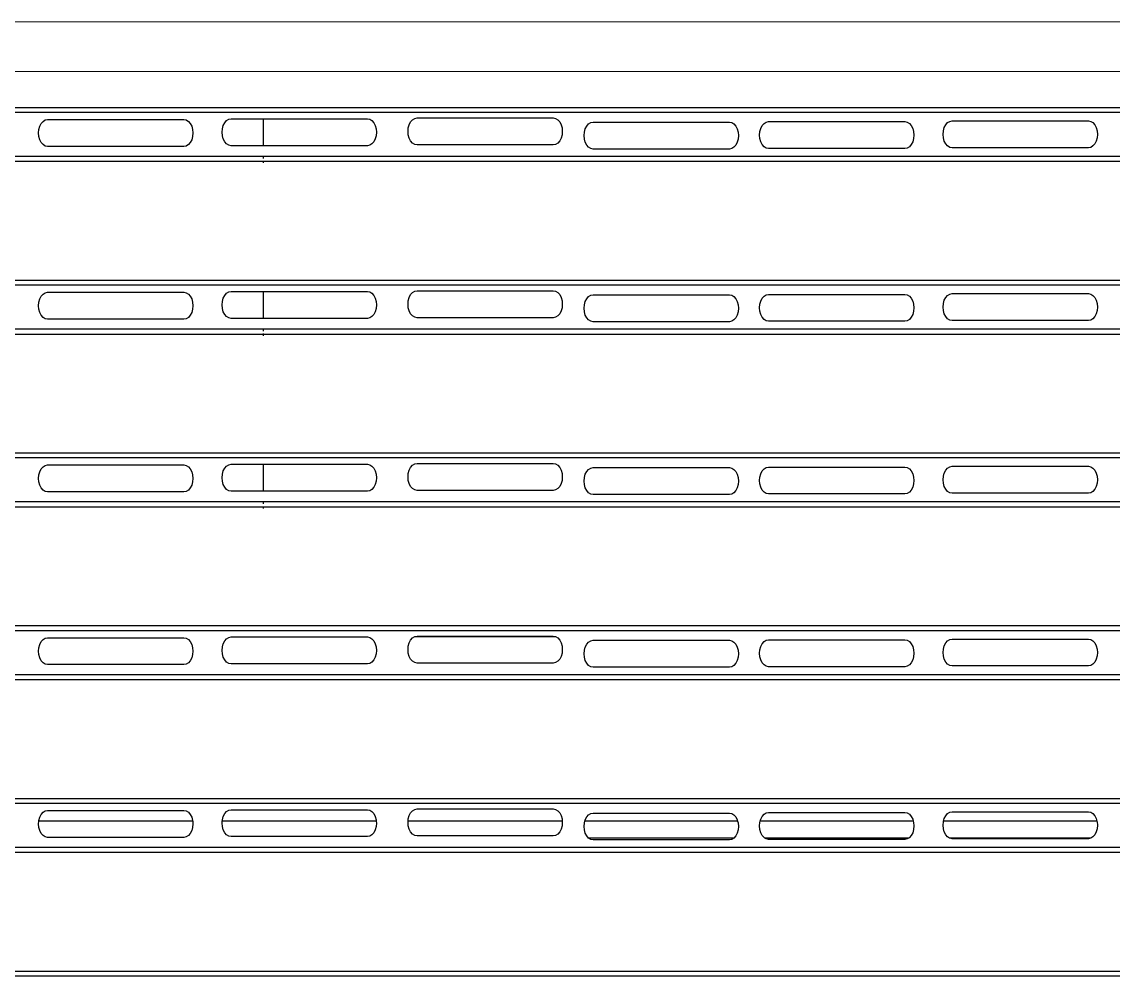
# Model space of a CAD drawing. Header units: inches. Extents: x 236662 to 497023, y -248575 to 81795.
# Drawn here: x 285223.6 to 285578.6, y -238133.4 to -237822.9 of the extents above; entities that cross this region are included whole.
import ezdxf

# ---------------------------------------------------------------- set-up
doc = ezdxf.new("R2010")
doc.units = ezdxf.units.IN
doc.header["$LTSCALE"] = 10
doc.header["$MEASUREMENT"] = 0
doc.layers.add('04. HP_CUA', color=153, linetype='Continuous')
doc.layers.add('06. HP_THAY 1', color=134, linetype='Continuous', lineweight=15)

msp = doc.modelspace()

# ---------------------------------------------------------------- linework, layer by layer
at = {"layer": '04. HP_CUA'}
for p, q in [((285302.06, -237850.88), (284702.06, -237850.88)), ((285302.06, -237850.79), (285302.06, -237850.88)), ((286014.56, -237850.88), (285302.06, -237850.88)), ((286861.67, -237852.43), (284637, -237852.43)), ((285290.93, -237854.61), (285291.69, -237854.46)), ((285291.69, -237854.46), (285302.06, -237854.46)), ((285302.06, -237854.46), (285302.06, -237863.22)), ((285302.06, -237854.46), (285336.03, -237854.46)), ((285336.03, -237854.46), (285336.78, -237854.61)), ((285350.7, -237854.79), (285351.4, -237854.35)), ((285351.4, -237854.35), (285352.16, -237854.2)), ((285352.16, -237854.2), (285396.5, -237854.2)), ((285396.5, -237854.2), (285397.26, -237854.35)), ((285397.26, -237854.35), (285397.97, -237854.79)), ((285229.06, -237859.08), (285229.16, -237857.95)), ((285229.16, -237857.95), (285229.46, -237856.89)), ((285229.46, -237856.89), (285229.92, -237855.98)), ((285229.92, -237855.98), (285230.53, -237855.29)), ((285230.53, -237855.29), (285231.24, -237854.85)), ((285231.24, -237854.85), (285232, -237854.7)), ((285232, -237854.7), (285276.34, -237854.7)), ((285276.34, -237854.7), (285277.1, -237854.85)), ((285277.1, -237854.85), (285277.8, -237855.29)), ((285277.8, -237855.29), (285278.41, -237855.98)), ((285278.41, -237855.98), (285278.88, -237856.89)), ((285278.88, -237856.89), (285279.17, -237857.95)), ((285279.17, -237857.95), (285279.27, -237859.08)), ((285288.75, -237858.84), (285288.85, -237857.71)), ((285288.85, -237857.71), (285289.15, -237856.65)), ((285289.15, -237856.65), (285289.61, -237855.74)), ((285289.61, -237855.74), (285290.22, -237855.05)), ((285290.22, -237855.05), (285290.93, -237854.61)), ((285336.78, -237854.61), (285337.49, -237855.05)), ((285337.49, -237855.05), (285338.1, -237855.74)), ((285338.1, -237855.74), (285338.57, -237856.65)), ((285338.57, -237856.65), (285338.86, -237857.71)), ((285338.86, -237857.71), (285338.96, -237858.84)), ((285349.23, -237858.58), (285349.33, -237857.45)), ((285349.33, -237857.45), (285349.62, -237856.39)), ((285349.62, -237856.39), (285350.09, -237855.48)), ((285350.09, -237855.48), (285350.7, -237854.79)), ((285397.97, -237854.79), (285398.57, -237855.48)), ((285398.57, -237855.48), (285399.04, -237856.39)), ((285399.04, -237856.39), (285399.33, -237857.45)), ((285399.33, -237857.45), (285399.43, -237858.58)), ((285406.62, -237858.79), (285406.91, -237857.73)), ((285406.91, -237857.73), (285407.38, -237856.82)), ((285407.38, -237856.82), (285407.99, -237856.12)), ((285407.99, -237856.12), (285408.69, -237855.69)), ((285408.69, -237855.69), (285409.45, -237855.54)), ((285409.45, -237855.54), (285453.79, -237855.54)), ((285453.79, -237855.54), (285454.55, -237855.69)), ((285454.55, -237855.69), (285455.26, -237856.12)), ((285455.26, -237856.12), (285455.87, -237856.82)), ((285455.87, -237856.82), (285456.33, -237857.73)), ((285456.33, -237857.73), (285456.62, -237858.79)), ((285463.7, -237858.63), (285463.99, -237857.57)), ((285463.99, -237857.57), (285464.46, -237856.66)), ((285464.46, -237856.66), (285465.07, -237855.96)), ((285465.07, -237855.96), (285465.77, -237855.53)), ((285465.77, -237855.53), (285466.53, -237855.38)), ((285466.53, -237855.38), (285510.87, -237855.38)), ((285510.87, -237855.38), (285511.63, -237855.53)), ((285511.63, -237855.53), (285512.34, -237855.96)), ((285512.34, -237855.96), (285512.94, -237856.66)), ((285512.94, -237856.66), (285513.41, -237857.57)), ((285513.41, -237857.57), (285513.7, -237858.63)), ((285523.39, -237858.38), (285523.68, -237857.33)), ((285523.68, -237857.33), (285524.15, -237856.42)), ((285524.15, -237856.42), (285524.75, -237855.72)), ((285524.75, -237855.72), (285525.46, -237855.29)), ((285525.46, -237855.29), (285526.22, -237855.14)), ((285526.22, -237855.14), (285570.56, -237855.14)), ((285570.56, -237855.14), (285571.32, -237855.29)), ((285571.32, -237855.29), (285572.03, -237855.72)), ((285572.03, -237855.72), (285572.63, -237856.42)), ((285572.63, -237856.42), (285573.1, -237857.33)), ((285573.1, -237857.33), (285573.39, -237858.38)), ((285229.16, -237860.22), (285229.06, -237859.08)), ((285229.46, -237861.27), (285229.16, -237860.22)), ((285229.92, -237862.18), (285229.46, -237861.27)), ((285278.88, -237861.27), (285278.41, -237862.18)), ((285279.17, -237860.22), (285278.88, -237861.27)), ((285279.27, -237859.08), (285279.17, -237860.22)), ((285288.85, -237859.98), (285288.75, -237858.84)), ((285289.15, -237861.03), (285288.85, -237859.98)), ((285289.61, -237861.94), (285289.15, -237861.03)), ((285338.57, -237861.03), (285338.1, -237861.94)), ((285338.86, -237859.98), (285338.57, -237861.03)), ((285338.96, -237858.84), (285338.86, -237859.98)), ((285349.33, -237859.72), (285349.23, -237858.58)), ((285349.62, -237860.77), (285349.33, -237859.72)), ((285350.09, -237861.68), (285349.62, -237860.77)), ((285399.04, -237860.77), (285398.57, -237861.68)), ((285399.33, -237859.72), (285399.04, -237860.77)), ((285399.43, -237858.58), (285399.33, -237859.72)), ((285406.52, -237859.92), (285406.62, -237858.79)), ((285406.62, -237861.05), (285406.52, -237859.92)), ((285406.91, -237862.11), (285406.62, -237861.05)), ((285456.62, -237861.05), (285456.33, -237862.11)), ((285456.62, -237858.79), (285456.72, -237859.92)), ((285456.72, -237859.92), (285456.62, -237861.05)), ((285463.6, -237859.76), (285463.7, -237858.63)), ((285463.7, -237860.89), (285463.6, -237859.76)), ((285463.99, -237861.95), (285463.7, -237860.89)), ((285513.7, -237860.89), (285513.41, -237861.95)), ((285513.7, -237858.63), (285513.8, -237859.76)), ((285513.8, -237859.76), (285513.7, -237860.89)), ((285523.29, -237859.52), (285523.39, -237858.38)), ((285523.39, -237860.65), (285523.29, -237859.52)), ((285523.68, -237861.71), (285523.39, -237860.65)), ((285573.39, -237860.65), (285573.1, -237861.71)), ((285573.39, -237858.38), (285573.49, -237859.52)), ((285573.49, -237859.52), (285573.39, -237860.65)), ((285230.53, -237862.88), (285229.92, -237862.18)), ((285231.24, -237863.32), (285230.53, -237862.88)), ((285232, -237863.46), (285231.24, -237863.32)), ((285276.34, -237863.46), (285232, -237863.46)), ((285277.1, -237863.32), (285276.34, -237863.46)), ((285277.8, -237862.88), (285277.1, -237863.32)), ((285278.41, -237862.18), (285277.8, -237862.88)), ((285290.22, -237862.64), (285289.61, -237861.94)), ((285290.93, -237863.07), (285290.22, -237862.64)), ((285291.69, -237863.22), (285290.93, -237863.07)), ((285302.06, -237863.22), (285291.69, -237863.22)), ((285336.03, -237863.22), (285302.06, -237863.22)), ((285336.78, -237863.07), (285336.03, -237863.22)), ((285337.49, -237862.64), (285336.78, -237863.07)), ((285338.1, -237861.94), (285337.49, -237862.64)), ((285350.7, -237862.38), (285350.09, -237861.68)), ((285351.4, -237862.82), (285350.7, -237862.38)), ((285352.16, -237862.97), (285351.4, -237862.82)), ((285396.5, -237862.97), (285352.16, -237862.97)), ((285397.26, -237862.82), (285396.5, -237862.97)), ((285397.97, -237862.38), (285397.26, -237862.82)), ((285398.57, -237861.68), (285397.97, -237862.38)), ((285407.38, -237863.02), (285406.91, -237862.11)), ((285407.99, -237863.72), (285407.38, -237863.02)), ((285408.69, -237864.15), (285407.99, -237863.72)), ((285409.45, -237864.3), (285408.69, -237864.15)), ((285453.79, -237864.3), (285409.45, -237864.3)), ((285454.55, -237864.15), (285453.79, -237864.3)), ((285455.26, -237863.72), (285454.55, -237864.15)), ((285455.87, -237863.02), (285455.26, -237863.72)), ((285456.33, -237862.11), (285455.87, -237863.02)), ((285464.46, -237862.86), (285463.99, -237861.95)), ((285465.07, -237863.56), (285464.46, -237862.86)), ((285465.77, -237863.99), (285465.07, -237863.56)), ((285466.53, -237864.14), (285465.77, -237863.99)), ((285510.87, -237864.14), (285466.53, -237864.14)), ((285511.63, -237863.99), (285510.87, -237864.14)), ((285512.34, -237863.56), (285511.63, -237863.99)), ((285512.94, -237862.86), (285512.34, -237863.56)), ((285513.41, -237861.95), (285512.94, -237862.86)), ((285524.15, -237862.62), (285523.68, -237861.71)), ((285524.75, -237863.31), (285524.15, -237862.62)), ((285525.46, -237863.75), (285524.75, -237863.31)), ((285526.22, -237863.9), (285525.46, -237863.75)), ((285570.56, -237863.9), (285526.22, -237863.9)), ((285571.32, -237863.75), (285570.56, -237863.9)), ((285572.03, -237863.31), (285571.32, -237863.75)), ((285572.63, -237862.62), (285572.03, -237863.31)), ((285573.1, -237861.71), (285572.63, -237862.62)), ((285302.06, -237866.74), (284702.06, -237866.74)), ((285302.06, -237868.4), (284702.06, -237868.4)), ((285302.06, -237866.74), (285302.06, -237867.33)), ((286014.56, -237866.74), (285302.06, -237866.74)), ((285302.06, -237868.16), (285302.06, -237868.4)), ((285302.06, -237868.4), (285302.06, -237868.84)), ((286014.56, -237868.4), (285302.06, -237868.4)), ((285302.06, -237907.07), (284702.06, -237907.07)), ((285302.06, -237906.98), (285302.06, -237907.07)), ((286014.56, -237907.07), (285302.06, -237907.07)), ((286940.84, -237908.62), (284557.83, -237908.62)), ((285230.53, -237911.48), (285231.24, -237911.04)), ((285231.24, -237911.04), (285232, -237910.89)), ((285232, -237910.89), (285276.34, -237910.89)), ((285276.34, -237910.89), (285277.1, -237911.04)), ((285277.1, -237911.04), (285277.8, -237911.48)), ((285289.61, -237911.93), (285290.22, -237911.24)), ((285290.22, -237911.24), (285290.93, -237910.8)), ((285290.93, -237910.8), (285291.69, -237910.65)), ((285291.69, -237910.65), (285302.06, -237910.65)), ((285302.06, -237910.65), (285302.06, -237919.41)), ((285302.06, -237910.65), (285336.03, -237910.65)), ((285336.03, -237910.65), (285336.78, -237910.8)), ((285336.78, -237910.8), (285337.49, -237911.24)), ((285337.49, -237911.24), (285338.1, -237911.93)), ((285350.09, -237911.67), (285350.7, -237910.98)), ((285350.7, -237910.98), (285351.4, -237910.54)), ((285351.4, -237910.54), (285352.16, -237910.39)), ((285352.16, -237910.39), (285396.5, -237910.39)), ((285396.5, -237910.39), (285397.26, -237910.54)), ((285397.26, -237910.54), (285397.97, -237910.98)), ((285397.97, -237910.98), (285398.57, -237911.67)), ((285525.46, -237911.48), (285526.22, -237911.33)), ((285526.22, -237911.33), (285570.56, -237911.33)), ((285570.56, -237911.33), (285571.32, -237911.48)), ((285229.06, -237915.27), (285229.16, -237914.14)), ((285229.16, -237914.14), (285229.46, -237913.08)), ((285229.46, -237913.08), (285229.92, -237912.17)), ((285229.92, -237912.17), (285230.53, -237911.48)), ((285277.8, -237911.48), (285278.41, -237912.17)), ((285278.41, -237912.17), (285278.88, -237913.08)), ((285278.88, -237913.08), (285279.17, -237914.14)), ((285279.17, -237914.14), (285279.27, -237915.27)), ((285288.75, -237915.03), (285288.85, -237913.9)), ((285288.85, -237913.9), (285289.15, -237912.84)), ((285289.15, -237912.84), (285289.61, -237911.93)), ((285338.1, -237911.93), (285338.57, -237912.84)), ((285338.57, -237912.84), (285338.86, -237913.9)), ((285338.86, -237913.9), (285338.96, -237915.03)), ((285349.23, -237914.77), (285349.33, -237913.64)), ((285349.33, -237915.91), (285349.23, -237914.77)), ((285349.33, -237913.64), (285349.62, -237912.58)), ((285349.62, -237912.58), (285350.09, -237911.67)), ((285398.57, -237911.67), (285399.04, -237912.58)), ((285399.04, -237912.58), (285399.33, -237913.64)), ((285399.33, -237913.64), (285399.43, -237914.77)), ((285399.43, -237914.77), (285399.33, -237915.91)), ((285406.62, -237914.98), (285406.91, -237913.92)), ((285406.91, -237913.92), (285407.38, -237913.01)), ((285407.38, -237913.01), (285407.99, -237912.31)), ((285407.99, -237912.31), (285408.69, -237911.88)), ((285408.69, -237911.88), (285409.45, -237911.73)), ((285409.45, -237911.73), (285453.79, -237911.73)), ((285453.79, -237911.73), (285454.55, -237911.88)), ((285454.55, -237911.88), (285455.26, -237912.31)), ((285455.26, -237912.31), (285455.87, -237913.01)), ((285455.87, -237913.01), (285456.33, -237913.92)), ((285456.33, -237913.92), (285456.62, -237914.98)), ((285463.6, -237915.95), (285463.7, -237914.82)), ((285463.7, -237914.82), (285463.99, -237913.76)), ((285463.99, -237913.76), (285464.46, -237912.85)), ((285464.46, -237912.85), (285465.07, -237912.15)), ((285465.07, -237912.15), (285465.77, -237911.72)), ((285465.77, -237911.72), (285466.53, -237911.57)), ((285466.53, -237911.57), (285510.87, -237911.57)), ((285510.87, -237911.57), (285511.63, -237911.72)), ((285511.63, -237911.72), (285512.34, -237912.15)), ((285512.34, -237912.15), (285512.94, -237912.85)), ((285512.94, -237912.85), (285513.41, -237913.76)), ((285513.41, -237913.76), (285513.7, -237914.82)), ((285513.7, -237914.82), (285513.8, -237915.95)), ((285523.29, -237915.71), (285523.39, -237914.57)), ((285523.39, -237914.57), (285523.68, -237913.52)), ((285523.68, -237913.52), (285524.15, -237912.61)), ((285524.15, -237912.61), (285524.75, -237911.91)), ((285524.75, -237911.91), (285525.46, -237911.48)), ((285571.32, -237911.48), (285572.03, -237911.91)), ((285572.03, -237911.91), (285572.63, -237912.61)), ((285572.63, -237912.61), (285573.1, -237913.52)), ((285573.1, -237913.52), (285573.39, -237914.57)), ((285573.39, -237914.57), (285573.49, -237915.71)), ((285229.16, -237916.41), (285229.06, -237915.27)), ((285229.46, -237917.46), (285229.16, -237916.41)), ((285229.92, -237918.37), (285229.46, -237917.46)), ((285230.53, -237919.07), (285229.92, -237918.37)), ((285278.41, -237918.37), (285277.8, -237919.07)), ((285278.88, -237917.46), (285278.41, -237918.37)), ((285279.17, -237916.41), (285278.88, -237917.46)), ((285279.27, -237915.27), (285279.17, -237916.41)), ((285288.85, -237916.17), (285288.75, -237915.03)), ((285289.15, -237917.22), (285288.85, -237916.17)), ((285289.61, -237918.13), (285289.15, -237917.22)), ((285290.22, -237918.83), (285289.61, -237918.13)), ((285338.1, -237918.13), (285337.49, -237918.83)), ((285338.57, -237917.22), (285338.1, -237918.13)), ((285338.86, -237916.17), (285338.57, -237917.22)), ((285338.96, -237915.03), (285338.86, -237916.17)), ((285349.62, -237916.96), (285349.33, -237915.91)), ((285350.09, -237917.87), (285349.62, -237916.96)), ((285350.7, -237918.57), (285350.09, -237917.87)), ((285398.57, -237917.87), (285397.97, -237918.57)), ((285399.04, -237916.96), (285398.57, -237917.87)), ((285399.33, -237915.91), (285399.04, -237916.96)), ((285406.52, -237916.11), (285406.62, -237914.98)), ((285406.62, -237917.24), (285406.52, -237916.11)), ((285406.91, -237918.3), (285406.62, -237917.24)), ((285407.38, -237919.21), (285406.91, -237918.3)), ((285456.33, -237918.3), (285455.87, -237919.21)), ((285456.62, -237917.24), (285456.33, -237918.3)), ((285456.62, -237914.98), (285456.72, -237916.11)), ((285456.72, -237916.11), (285456.62, -237917.24)), ((285463.7, -237917.08), (285463.6, -237915.95)), ((285463.99, -237918.14), (285463.7, -237917.08)), ((285464.46, -237919.05), (285463.99, -237918.14)), ((285513.41, -237918.14), (285512.94, -237919.05)), ((285513.7, -237917.08), (285513.41, -237918.14)), ((285513.8, -237915.95), (285513.7, -237917.08)), ((285523.39, -237916.84), (285523.29, -237915.71)), ((285523.68, -237917.9), (285523.39, -237916.84)), ((285524.15, -237918.81), (285523.68, -237917.9)), ((285573.1, -237917.9), (285572.63, -237918.81)), ((285573.39, -237916.84), (285573.1, -237917.9)), ((285573.49, -237915.71), (285573.39, -237916.84)), ((285231.24, -237919.51), (285230.53, -237919.07)), ((285232, -237919.65), (285231.24, -237919.51)), ((285276.34, -237919.65), (285232, -237919.65)), ((285277.1, -237919.51), (285276.34, -237919.65)), ((285277.8, -237919.07), (285277.1, -237919.51)), ((285290.93, -237919.26), (285290.22, -237918.83)), ((285291.69, -237919.41), (285290.93, -237919.26)), ((285302.06, -237919.41), (285291.69, -237919.41)), ((285336.03, -237919.41), (285302.06, -237919.41)), ((285336.78, -237919.26), (285336.03, -237919.41)), ((285337.49, -237918.83), (285336.78, -237919.26)), ((285351.4, -237919.01), (285350.7, -237918.57)), ((285352.16, -237919.16), (285351.4, -237919.01)), ((285396.5, -237919.16), (285352.16, -237919.16)), ((285397.26, -237919.01), (285396.5, -237919.16)), ((285397.97, -237918.57), (285397.26, -237919.01)), ((285407.99, -237919.91), (285407.38, -237919.21)), ((285408.69, -237920.34), (285407.99, -237919.91)), ((285409.45, -237920.49), (285408.69, -237920.34)), ((285453.79, -237920.49), (285409.45, -237920.49)), ((285454.55, -237920.34), (285453.79, -237920.49)), ((285455.26, -237919.91), (285454.55, -237920.34)), ((285455.87, -237919.21), (285455.26, -237919.91)), ((285465.07, -237919.75), (285464.46, -237919.05)), ((285465.77, -237920.18), (285465.07, -237919.75)), ((285466.53, -237920.33), (285465.77, -237920.18)), ((285510.87, -237920.33), (285466.53, -237920.33)), ((285511.63, -237920.18), (285510.87, -237920.33)), ((285512.34, -237919.75), (285511.63, -237920.18)), ((285512.94, -237919.05), (285512.34, -237919.75)), ((285524.75, -237919.5), (285524.15, -237918.81)), ((285525.46, -237919.94), (285524.75, -237919.5)), ((285526.22, -237920.09), (285525.46, -237919.94)), ((285570.56, -237920.09), (285526.22, -237920.09)), ((285571.32, -237919.94), (285570.56, -237920.09)), ((285572.03, -237919.5), (285571.32, -237919.94)), ((285572.63, -237918.81), (285572.03, -237919.5)), ((285302.06, -237922.93), (284702.06, -237922.93)), ((285302.06, -237924.59), (284702.06, -237924.59)), ((285302.06, -237922.93), (285302.06, -237923.52)), ((286014.56, -237922.93), (285302.06, -237922.93)), ((285302.06, -237924.35), (285302.06, -237924.59)), ((285302.06, -237924.59), (285302.06, -237925.03)), ((286014.56, -237924.59), (285302.06, -237924.59)), ((285302.06, -237963.26), (284702.06, -237963.26)), ((285302.06, -237963.17), (285302.06, -237963.26)), ((286014.56, -237963.26), (285302.06, -237963.26)), ((286974.53, -237964.81), (284524.14, -237964.81)), ((285229.92, -237968.36), (285230.53, -237967.67)), ((285230.53, -237967.67), (285231.24, -237967.23)), ((285231.24, -237967.23), (285232, -237967.08)), ((285232, -237967.08), (285276.34, -237967.08)), ((285276.34, -237967.08), (285277.1, -237967.23)), ((285277.1, -237967.23), (285277.8, -237967.67)), ((285277.8, -237967.67), (285278.41, -237968.36)), ((285289.15, -237969.03), (285289.61, -237968.12)), ((285289.61, -237968.12), (285290.22, -237967.43)), ((285290.22, -237967.43), (285290.93, -237966.99)), ((285290.93, -237966.99), (285291.69, -237966.84)), ((285291.69, -237966.84), (285302.06, -237966.84)), ((285302.06, -237966.84), (285302.06, -237975.6)), ((285302.06, -237966.84), (285336.03, -237966.84)), ((285336.03, -237966.84), (285336.78, -237966.99)), ((285336.78, -237966.99), (285337.49, -237967.43)), ((285337.49, -237967.43), (285338.1, -237968.12)), ((285338.1, -237968.12), (285338.57, -237969.03)), ((285349.62, -237968.77), (285350.09, -237967.86)), ((285350.09, -237967.86), (285350.7, -237967.17)), ((285350.7, -237967.17), (285351.4, -237966.73)), ((285351.4, -237966.73), (285352.16, -237966.58)), ((285352.16, -237966.58), (285396.5, -237966.58)), ((285396.5, -237966.58), (285397.26, -237966.73)), ((285397.26, -237966.73), (285397.97, -237967.17)), ((285397.97, -237967.17), (285398.57, -237967.86)), ((285398.57, -237967.86), (285399.04, -237968.77)), ((285407.99, -237968.5), (285408.69, -237968.07)), ((285408.69, -237968.07), (285409.45, -237967.92)), ((285409.45, -237967.92), (285453.79, -237967.92)), ((285453.79, -237967.92), (285454.55, -237968.07)), ((285454.55, -237968.07), (285455.26, -237968.5)), ((285465.07, -237968.34), (285465.77, -237967.91)), ((285465.77, -237967.91), (285466.53, -237967.76)), ((285466.53, -237967.76), (285510.87, -237967.76)), ((285510.87, -237967.76), (285511.63, -237967.91)), ((285511.63, -237967.91), (285512.34, -237968.34)), ((285524.15, -237968.8), (285524.75, -237968.1)), ((285524.75, -237968.1), (285525.46, -237967.67)), ((285525.46, -237967.67), (285526.22, -237967.52)), ((285526.22, -237967.52), (285570.56, -237967.52)), ((285570.56, -237967.52), (285571.32, -237967.67)), ((285571.32, -237967.67), (285572.03, -237968.1)), ((285572.03, -237968.1), (285572.63, -237968.8)), ((285229.06, -237971.46), (285229.16, -237970.33)), ((285229.16, -237972.6), (285229.06, -237971.46)), ((285229.16, -237970.33), (285229.46, -237969.27)), ((285229.46, -237969.27), (285229.92, -237968.36)), ((285278.41, -237968.36), (285278.88, -237969.27)), ((285278.88, -237969.27), (285279.17, -237970.33)), ((285279.17, -237970.33), (285279.27, -237971.46)), ((285279.27, -237971.46), (285279.17, -237972.6)), ((285288.75, -237971.22), (285288.85, -237970.09)), ((285288.85, -237972.36), (285288.75, -237971.22)), ((285288.85, -237970.09), (285289.15, -237969.03)), ((285338.57, -237969.03), (285338.86, -237970.09)), ((285338.86, -237970.09), (285338.96, -237971.22)), ((285338.96, -237971.22), (285338.86, -237972.36)), ((285349.23, -237970.96), (285349.33, -237969.83)), ((285349.33, -237972.1), (285349.23, -237970.96)), ((285349.33, -237969.83), (285349.62, -237968.77)), ((285399.04, -237968.77), (285399.33, -237969.83)), ((285399.33, -237969.83), (285399.43, -237970.96)), ((285399.43, -237970.96), (285399.33, -237972.1)), ((285406.52, -237972.3), (285406.62, -237971.16)), ((285406.62, -237971.16), (285406.91, -237970.11)), ((285406.91, -237970.11), (285407.38, -237969.2)), ((285407.38, -237969.2), (285407.99, -237968.5)), ((285455.26, -237968.5), (285455.87, -237969.2)), ((285455.87, -237969.2), (285456.33, -237970.11)), ((285456.33, -237970.11), (285456.62, -237971.16)), ((285456.62, -237971.16), (285456.72, -237972.3)), ((285463.6, -237972.14), (285463.7, -237971.01)), ((285463.7, -237971.01), (285463.99, -237969.95)), ((285463.99, -237969.95), (285464.46, -237969.04)), ((285464.46, -237969.04), (285465.07, -237968.34)), ((285512.34, -237968.34), (285512.94, -237969.04)), ((285512.94, -237969.04), (285513.41, -237969.95)), ((285513.41, -237969.95), (285513.7, -237971.01)), ((285513.7, -237971.01), (285513.8, -237972.14)), ((285523.29, -237971.9), (285523.39, -237970.76)), ((285523.39, -237970.76), (285523.68, -237969.71)), ((285523.68, -237969.71), (285524.15, -237968.8)), ((285572.63, -237968.8), (285573.1, -237969.71)), ((285573.1, -237969.71), (285573.39, -237970.76)), ((285573.39, -237970.76), (285573.49, -237971.9)), ((285229.46, -237973.65), (285229.16, -237972.6)), ((285229.92, -237974.56), (285229.46, -237973.65)), ((285230.53, -237975.26), (285229.92, -237974.56)), ((285231.24, -237975.7), (285230.53, -237975.26)), ((285277.8, -237975.26), (285277.1, -237975.7)), ((285278.41, -237974.56), (285277.8, -237975.26)), ((285278.88, -237973.65), (285278.41, -237974.56)), ((285279.17, -237972.6), (285278.88, -237973.65)), ((285289.15, -237973.41), (285288.85, -237972.36)), ((285289.61, -237974.32), (285289.15, -237973.41)), ((285290.22, -237975.02), (285289.61, -237974.32)), ((285290.93, -237975.45), (285290.22, -237975.02)), ((285337.49, -237975.02), (285336.78, -237975.45)), ((285338.1, -237974.32), (285337.49, -237975.02)), ((285338.57, -237973.41), (285338.1, -237974.32)), ((285338.86, -237972.36), (285338.57, -237973.41)), ((285349.62, -237973.15), (285349.33, -237972.1)), ((285350.09, -237974.06), (285349.62, -237973.15)), ((285350.7, -237974.76), (285350.09, -237974.06)), ((285351.4, -237975.2), (285350.7, -237974.76)), ((285352.16, -237975.35), (285351.4, -237975.2)), ((285397.26, -237975.2), (285396.5, -237975.35)), ((285397.97, -237974.76), (285397.26, -237975.2)), ((285398.57, -237974.06), (285397.97, -237974.76)), ((285399.04, -237973.15), (285398.57, -237974.06)), ((285399.33, -237972.1), (285399.04, -237973.15)), ((285406.62, -237973.43), (285406.52, -237972.3)), ((285406.91, -237974.49), (285406.62, -237973.43)), ((285407.38, -237975.4), (285406.91, -237974.49)), ((285456.33, -237974.49), (285455.87, -237975.4)), ((285456.62, -237973.43), (285456.33, -237974.49)), ((285456.72, -237972.3), (285456.62, -237973.43)), ((285463.7, -237973.27), (285463.6, -237972.14)), ((285463.99, -237974.33), (285463.7, -237973.27)), ((285464.46, -237975.24), (285463.99, -237974.33)), ((285465.07, -237975.94), (285464.46, -237975.24)), ((285512.94, -237975.24), (285512.34, -237975.94)), ((285513.41, -237974.33), (285512.94, -237975.24)), ((285513.7, -237973.27), (285513.41, -237974.33)), ((285513.8, -237972.14), (285513.7, -237973.27)), ((285523.39, -237973.03), (285523.29, -237971.9)), ((285523.68, -237974.09), (285523.39, -237973.03)), ((285524.15, -237975), (285523.68, -237974.09)), ((285524.75, -237975.69), (285524.15, -237975)), ((285572.63, -237975), (285572.03, -237975.69)), ((285573.1, -237974.09), (285572.63, -237975)), ((285573.39, -237973.03), (285573.1, -237974.09)), ((285573.49, -237971.9), (285573.39, -237973.03)), ((285232, -237975.84), (285231.24, -237975.7)), ((285276.34, -237975.84), (285232, -237975.84)), ((285277.1, -237975.7), (285276.34, -237975.84)), ((285291.69, -237975.6), (285290.93, -237975.45)), ((285302.06, -237975.6), (285291.69, -237975.6)), ((285336.03, -237975.6), (285302.06, -237975.6)), ((285336.78, -237975.45), (285336.03, -237975.6)), ((285396.5, -237975.35), (285352.16, -237975.35)), ((285407.99, -237976.09), (285407.38, -237975.4)), ((285408.69, -237976.53), (285407.99, -237976.09)), ((285409.45, -237976.68), (285408.69, -237976.53)), ((285453.79, -237976.68), (285409.45, -237976.68)), ((285454.55, -237976.53), (285453.79, -237976.68)), ((285455.26, -237976.09), (285454.55, -237976.53)), ((285455.87, -237975.4), (285455.26, -237976.09)), ((285465.77, -237976.37), (285465.07, -237975.94)), ((285466.53, -237976.52), (285465.77, -237976.37)), ((285510.87, -237976.52), (285466.53, -237976.52)), ((285511.63, -237976.37), (285510.87, -237976.52)), ((285512.34, -237975.94), (285511.63, -237976.37)), ((285525.46, -237976.13), (285524.75, -237975.69)), ((285526.22, -237976.28), (285525.46, -237976.13)), ((285570.56, -237976.28), (285526.22, -237976.28)), ((285571.32, -237976.13), (285570.56, -237976.28)), ((285572.03, -237975.69), (285571.32, -237976.13)), ((285302.06, -237979.12), (284702.06, -237979.12)), ((285302.06, -237980.78), (284702.06, -237980.78)), ((285302.06, -237979.12), (285302.06, -237979.71)), ((286014.56, -237979.12), (285302.06, -237979.12)), ((285302.06, -237980.54), (285302.06, -237980.78)), ((285302.06, -237980.78), (285302.06, -237981.22)), ((286014.56, -237980.78), (285302.06, -237980.78)), ((286987.52, -238021), (284511.15, -238021)), ((285302.06, -238019.45), (285052.06, -238019.45)), ((285302.06, -238019.36), (285302.06, -238019.45)), ((286014.56, -238019.45), (285302.06, -238019.45)), ((285229.46, -238025.46), (285229.92, -238024.55)), ((285229.92, -238024.55), (285230.53, -238023.86)), ((285230.53, -238023.86), (285231.24, -238023.42)), ((285231.24, -238023.42), (285232, -238023.27)), ((285232, -238023.27), (285276.34, -238023.27)), ((285276.34, -238023.27), (285277.1, -238023.42)), ((285277.1, -238023.42), (285277.8, -238023.86)), ((285277.8, -238023.86), (285278.41, -238024.55)), ((285278.41, -238024.55), (285278.88, -238025.46)), ((285289.15, -238025.22), (285289.61, -238024.31)), ((285289.61, -238024.31), (285290.22, -238023.62)), ((285290.22, -238023.62), (285290.93, -238023.18)), ((285290.93, -238023.18), (285291.69, -238023.03)), ((285291.69, -238023.03), (285336.03, -238023.03)), ((285336.03, -238023.03), (285336.78, -238023.18)), ((285336.78, -238023.18), (285337.49, -238023.62)), ((285337.49, -238023.62), (285338.1, -238024.31)), ((285338.1, -238024.31), (285338.57, -238025.22)), ((285349.33, -238026.02), (285349.62, -238024.96)), ((285349.62, -238024.96), (285350.09, -238024.05)), ((285350.09, -238024.05), (285350.7, -238023.36)), ((285350.7, -238023.36), (285351.41, -238022.92)), ((285351.41, -238022.92), (285352.16, -238022.77)), ((285351.41, -238022.92), (285397.26, -238022.92)), ((285352.16, -238022.77), (285396.5, -238022.77)), ((285396.5, -238022.77), (285397.26, -238022.92)), ((285397.26, -238022.92), (285397.97, -238023.36)), ((285397.97, -238023.36), (285398.57, -238024.05)), ((285398.57, -238024.05), (285399.04, -238024.96)), ((285399.04, -238024.96), (285399.33, -238026.02)), ((285407.38, -238025.39), (285407.99, -238024.69)), ((285407.99, -238024.69), (285408.69, -238024.26)), ((285408.69, -238024.26), (285409.45, -238024.11)), ((285409.45, -238024.11), (285453.79, -238024.11)), ((285453.79, -238024.11), (285454.55, -238024.26)), ((285454.55, -238024.26), (285455.26, -238024.69)), ((285455.26, -238024.69), (285455.87, -238025.39)), ((285464.46, -238025.23), (285465.07, -238024.53)), ((285465.07, -238024.53), (285465.77, -238024.1)), ((285465.77, -238024.1), (285466.53, -238023.95)), ((285466.53, -238023.95), (285510.87, -238023.95)), ((285510.87, -238023.95), (285511.63, -238024.1)), ((285511.63, -238024.1), (285512.34, -238024.53)), ((285512.34, -238024.53), (285512.94, -238025.23)), ((285524.15, -238024.99), (285524.75, -238024.29)), ((285524.75, -238024.29), (285525.46, -238023.86)), ((285525.46, -238023.86), (285526.22, -238023.71)), ((285526.22, -238023.71), (285570.56, -238023.71)), ((285570.56, -238023.71), (285571.32, -238023.86)), ((285571.32, -238023.86), (285572.03, -238024.29)), ((285572.03, -238024.29), (285572.63, -238024.99)), ((285229.06, -238027.65), (285229.16, -238026.52)), ((285229.16, -238028.79), (285229.06, -238027.65)), ((285229.16, -238026.52), (285229.46, -238025.46)), ((285278.88, -238025.46), (285279.17, -238026.52)), ((285279.17, -238026.52), (285279.27, -238027.65)), ((285279.27, -238027.65), (285279.17, -238028.79)), ((285288.75, -238027.41), (285288.85, -238026.28)), ((285288.85, -238028.55), (285288.75, -238027.41)), ((285288.85, -238026.28), (285289.15, -238025.22)), ((285338.57, -238025.22), (285338.86, -238026.28)), ((285338.86, -238026.28), (285338.96, -238027.41)), ((285338.96, -238027.41), (285338.86, -238028.55)), ((285349.23, -238027.15), (285349.33, -238026.02)), ((285349.33, -238028.29), (285349.23, -238027.15)), ((285349.62, -238029.34), (285349.33, -238028.29)), ((285399.33, -238028.29), (285399.04, -238029.34)), ((285399.33, -238026.02), (285399.43, -238027.15)), ((285399.43, -238027.15), (285399.33, -238028.29)), ((285406.52, -238028.49), (285406.62, -238027.35)), ((285406.62, -238029.62), (285406.52, -238028.49)), ((285406.62, -238027.35), (285406.91, -238026.3)), ((285406.91, -238026.3), (285407.38, -238025.39)), ((285455.87, -238025.39), (285456.33, -238026.3)), ((285456.33, -238026.3), (285456.62, -238027.35)), ((285456.62, -238027.35), (285456.72, -238028.49)), ((285456.72, -238028.49), (285456.62, -238029.62)), ((285463.6, -238028.33), (285463.7, -238027.2)), ((285463.7, -238029.46), (285463.6, -238028.33)), ((285463.7, -238027.2), (285463.99, -238026.14)), ((285463.99, -238026.14), (285464.46, -238025.23)), ((285512.94, -238025.23), (285513.41, -238026.14)), ((285513.41, -238026.14), (285513.7, -238027.2)), ((285513.7, -238027.2), (285513.8, -238028.33)), ((285513.8, -238028.33), (285513.7, -238029.46)), ((285523.29, -238028.09), (285523.39, -238026.95)), ((285523.39, -238029.22), (285523.29, -238028.09)), ((285523.39, -238026.95), (285523.68, -238025.9)), ((285523.68, -238025.9), (285524.15, -238024.99)), ((285572.63, -238024.99), (285573.1, -238025.9)), ((285573.1, -238025.9), (285573.39, -238026.95)), ((285573.39, -238026.95), (285573.49, -238028.09)), ((285573.49, -238028.09), (285573.39, -238029.22)), ((285229.46, -238029.84), (285229.16, -238028.79)), ((285229.92, -238030.75), (285229.46, -238029.84)), ((285230.53, -238031.45), (285229.92, -238030.75)), ((285231.24, -238031.89), (285230.53, -238031.45)), ((285232, -238032.03), (285231.24, -238031.89)), ((285276.34, -238032.03), (285232, -238032.03)), ((285277.1, -238031.89), (285276.34, -238032.03)), ((285277.8, -238031.45), (285277.1, -238031.89)), ((285278.41, -238030.75), (285277.8, -238031.45)), ((285278.88, -238029.84), (285278.41, -238030.75)), ((285279.17, -238028.79), (285278.88, -238029.84)), ((285289.15, -238029.6), (285288.85, -238028.55)), ((285289.61, -238030.51), (285289.15, -238029.6)), ((285290.22, -238031.21), (285289.61, -238030.51)), ((285290.93, -238031.64), (285290.22, -238031.21)), ((285291.69, -238031.79), (285290.93, -238031.64)), ((285336.03, -238031.79), (285291.69, -238031.79)), ((285336.78, -238031.64), (285336.03, -238031.79)), ((285337.49, -238031.21), (285336.78, -238031.64)), ((285338.1, -238030.51), (285337.49, -238031.21)), ((285338.57, -238029.6), (285338.1, -238030.51)), ((285338.86, -238028.55), (285338.57, -238029.6)), ((285350.09, -238030.25), (285349.62, -238029.34)), ((285350.7, -238030.95), (285350.09, -238030.25)), ((285351.4, -238031.39), (285350.7, -238030.95)), ((285352.16, -238031.54), (285351.4, -238031.39)), ((285396.5, -238031.54), (285352.16, -238031.54)), ((285397.26, -238031.39), (285396.5, -238031.54)), ((285397.97, -238030.95), (285397.26, -238031.39)), ((285398.57, -238030.25), (285397.97, -238030.95)), ((285399.04, -238029.34), (285398.57, -238030.25)), ((285406.91, -238030.68), (285406.62, -238029.62)), ((285407.38, -238031.59), (285406.91, -238030.68)), ((285407.99, -238032.28), (285407.38, -238031.59)), ((285455.87, -238031.59), (285455.26, -238032.28)), ((285456.33, -238030.68), (285455.87, -238031.59)), ((285456.62, -238029.62), (285456.33, -238030.68)), ((285463.99, -238030.52), (285463.7, -238029.46)), ((285464.46, -238031.43), (285463.99, -238030.52)), ((285465.07, -238032.13), (285464.46, -238031.43)), ((285512.94, -238031.43), (285512.34, -238032.13)), ((285513.41, -238030.52), (285512.94, -238031.43)), ((285513.7, -238029.46), (285513.41, -238030.52)), ((285523.68, -238030.28), (285523.39, -238029.22)), ((285524.15, -238031.19), (285523.68, -238030.28)), ((285524.75, -238031.88), (285524.15, -238031.19)), ((285525.46, -238032.32), (285524.75, -238031.88)), ((285572.03, -238031.88), (285571.32, -238032.32)), ((285572.63, -238031.19), (285572.03, -238031.88)), ((285573.1, -238030.28), (285572.63, -238031.19)), ((285573.39, -238029.22), (285573.1, -238030.28)), ((286984.88, -238035.31), (284519.24, -238035.31)), ((285408.69, -238032.72), (285407.99, -238032.28)), ((285409.45, -238032.87), (285408.69, -238032.72)), ((285453.79, -238032.87), (285409.45, -238032.87)), ((285454.55, -238032.72), (285453.79, -238032.87)), ((285455.26, -238032.28), (285454.55, -238032.72)), ((285465.77, -238032.56), (285465.07, -238032.13)), ((285466.53, -238032.71), (285465.77, -238032.56)), ((285510.87, -238032.71), (285466.53, -238032.71)), ((285511.63, -238032.56), (285510.87, -238032.71)), ((285512.34, -238032.13), (285511.63, -238032.56)), ((285526.22, -238032.47), (285525.46, -238032.32)), ((285570.56, -238032.47), (285526.22, -238032.47)), ((285571.32, -238032.32), (285570.56, -238032.47)), ((286983.46, -238036.97), (284520.65, -238036.97)), ((286988.17, -238077.19), (284510.5, -238077.19)), ((286950.44, -238075.64), (284553.67, -238075.64)), ((285229.16, -238082.71), (285229.46, -238081.65)), ((285229.46, -238081.65), (285229.92, -238080.74)), ((285229.92, -238080.74), (285230.53, -238080.05)), ((285230.53, -238080.05), (285231.24, -238079.61)), ((285231.24, -238079.61), (285232, -238079.46)), ((285232, -238079.46), (285276.34, -238079.46)), ((285276.34, -238079.46), (285277.1, -238079.61)), ((285277.1, -238079.61), (285277.8, -238080.05)), ((285277.8, -238080.05), (285278.41, -238080.74)), ((285278.41, -238080.74), (285278.88, -238081.65)), ((285278.88, -238081.65), (285279.17, -238082.71)), ((285288.85, -238082.47), (285289.15, -238081.41)), ((285289.15, -238081.41), (285289.61, -238080.5)), ((285289.61, -238080.5), (285290.22, -238079.8)), ((285290.22, -238079.8), (285290.93, -238079.37)), ((285290.93, -238079.37), (285291.69, -238079.22)), ((285291.69, -238079.22), (285336.03, -238079.22)), ((285336.03, -238079.22), (285336.78, -238079.37)), ((285336.78, -238079.37), (285337.49, -238079.8)), ((285337.49, -238079.8), (285338.1, -238080.5)), ((285338.1, -238080.5), (285338.57, -238081.41)), ((285338.57, -238081.41), (285338.86, -238082.47)), ((285349.33, -238082.21), (285349.62, -238081.15)), ((285349.62, -238081.15), (285350.09, -238080.24)), ((285350.09, -238080.24), (285350.7, -238079.55)), ((285350.7, -238079.55), (285351.4, -238079.11)), ((285351.4, -238079.11), (285352.16, -238078.96)), ((285352.16, -238078.96), (285396.5, -238078.96)), ((285396.5, -238078.96), (285397.26, -238079.11)), ((285397.26, -238079.11), (285397.97, -238079.55)), ((285397.97, -238079.55), (285398.57, -238080.24)), ((285398.57, -238080.24), (285399.04, -238081.15)), ((285399.04, -238081.15), (285399.33, -238082.21)), ((285406.91, -238082.49), (285407.38, -238081.58)), ((285407.38, -238081.58), (285407.99, -238080.88)), ((285407.99, -238080.88), (285408.69, -238080.45)), ((285408.69, -238080.45), (285409.45, -238080.3)), ((285409.45, -238080.3), (285453.79, -238080.3)), ((285453.79, -238080.3), (285454.55, -238080.45)), ((285454.55, -238080.45), (285455.26, -238080.88)), ((285455.26, -238080.88), (285455.87, -238081.58)), ((285455.87, -238081.58), (285456.33, -238082.49)), ((285463.99, -238082.33), (285464.46, -238081.42)), ((285464.46, -238081.42), (285465.07, -238080.72)), ((285465.07, -238080.72), (285465.77, -238080.29)), ((285465.77, -238080.29), (285466.53, -238080.14)), ((285466.53, -238080.14), (285510.87, -238080.14)), ((285510.87, -238080.14), (285511.63, -238080.29)), ((285511.63, -238080.29), (285512.34, -238080.72)), ((285512.34, -238080.72), (285512.94, -238081.42)), ((285512.94, -238081.42), (285513.41, -238082.33)), ((285523.68, -238082.09), (285524.15, -238081.18)), ((285524.15, -238081.18), (285524.75, -238080.48)), ((285524.75, -238080.48), (285525.46, -238080.05)), ((285525.46, -238080.05), (285526.22, -238079.9)), ((285526.22, -238079.9), (285570.56, -238079.9)), ((285570.56, -238079.9), (285571.32, -238080.05)), ((285571.32, -238080.05), (285572.03, -238080.48)), ((285572.03, -238080.48), (285572.63, -238081.18)), ((285572.63, -238081.18), (285573.1, -238082.09)), ((285229.06, -238083.84), (285229.14, -238083)), ((285229.16, -238084.98), (285229.06, -238083.84)), ((285229.14, -238083), (285229.16, -238082.71)), ((285279.2, -238083), (285229.14, -238083)), ((285229.46, -238086.03), (285229.16, -238084.98)), ((285279.17, -238084.98), (285278.88, -238086.03)), ((285279.17, -238082.71), (285279.2, -238083)), ((285279.27, -238083.84), (285279.17, -238084.98)), ((285279.2, -238083), (285279.27, -238083.84)), ((285288.75, -238083.6), (285288.81, -238083)), ((285288.85, -238084.73), (285288.75, -238083.6)), ((285288.81, -238083), (285288.85, -238082.47)), ((285338.91, -238083), (285288.81, -238083)), ((285289.15, -238085.79), (285288.85, -238084.73)), ((285338.86, -238084.73), (285338.57, -238085.79)), ((285338.86, -238082.47), (285338.91, -238083)), ((285338.96, -238083.6), (285338.86, -238084.73)), ((285338.91, -238083), (285338.96, -238083.6)), ((285349.23, -238083.34), (285349.26, -238083)), ((285349.33, -238084.48), (285349.23, -238083.34)), ((285349.26, -238083), (285349.33, -238082.21)), ((285399.4, -238083), (285349.26, -238083)), ((285349.62, -238085.53), (285349.33, -238084.48)), ((285399.33, -238084.48), (285399.04, -238085.53)), ((285399.33, -238082.21), (285399.4, -238083)), ((285399.43, -238083.34), (285399.33, -238084.48)), ((285399.4, -238083), (285399.43, -238083.34)), ((285406.52, -238084.68), (285406.62, -238083.54)), ((285406.62, -238085.81), (285406.52, -238084.68)), ((285406.62, -238083.54), (285406.77, -238083)), ((285406.77, -238083), (285406.91, -238082.49)), ((285456.47, -238083), (285406.77, -238083)), ((285456.33, -238082.49), (285456.47, -238083)), ((285456.47, -238083), (285456.62, -238083.54)), ((285456.62, -238083.54), (285456.72, -238084.68)), ((285456.72, -238084.68), (285456.62, -238085.81)), ((285463.6, -238084.52), (285463.7, -238083.39)), ((285463.7, -238085.65), (285463.6, -238084.52)), ((285463.7, -238083.39), (285463.8, -238083)), ((285463.8, -238083), (285463.99, -238082.33)), ((285513.6, -238083), (285463.8, -238083)), ((285513.41, -238082.33), (285513.6, -238083)), ((285513.6, -238083), (285513.7, -238083.39)), ((285513.7, -238083.39), (285513.8, -238084.52)), ((285513.8, -238084.52), (285513.7, -238085.65)), ((285523.29, -238084.28), (285523.39, -238083.14)), ((285523.39, -238085.41), (285523.29, -238084.28)), ((285523.39, -238083.14), (285523.43, -238083)), ((285523.43, -238083), (285523.68, -238082.09)), ((285573.35, -238083), (285523.43, -238083)), ((285573.1, -238082.09), (285573.35, -238083)), ((285573.35, -238083), (285573.39, -238083.14)), ((285573.39, -238083.14), (285573.49, -238084.28)), ((285573.49, -238084.28), (285573.39, -238085.41)), ((285229.92, -238086.94), (285229.46, -238086.03)), ((285230.53, -238087.64), (285229.92, -238086.94)), ((285231.24, -238088.08), (285230.53, -238087.64)), ((285232, -238088.22), (285231.24, -238088.08)), ((285276.34, -238088.22), (285232, -238088.22)), ((285277.1, -238088.08), (285276.34, -238088.22)), ((285277.8, -238087.64), (285277.1, -238088.08)), ((285278.41, -238086.94), (285277.8, -238087.64)), ((285278.88, -238086.03), (285278.41, -238086.94)), ((285289.61, -238086.7), (285289.15, -238085.79)), ((285290.22, -238087.4), (285289.61, -238086.7)), ((285290.93, -238087.83), (285290.22, -238087.4)), ((285291.69, -238087.98), (285290.93, -238087.83)), ((285336.03, -238087.98), (285291.69, -238087.98)), ((285336.78, -238087.83), (285336.03, -238087.98)), ((285337.49, -238087.4), (285336.78, -238087.83)), ((285338.1, -238086.7), (285337.49, -238087.4)), ((285338.57, -238085.79), (285338.1, -238086.7)), ((285350.09, -238086.44), (285349.62, -238085.53)), ((285350.7, -238087.14), (285350.09, -238086.44)), ((285351.4, -238087.58), (285350.7, -238087.14)), ((285352.16, -238087.73), (285351.4, -238087.58)), ((285396.5, -238087.73), (285352.16, -238087.73)), ((285397.26, -238087.58), (285396.5, -238087.73)), ((285397.97, -238087.14), (285397.26, -238087.58)), ((285398.57, -238086.44), (285397.97, -238087.14)), ((285399.04, -238085.53), (285398.57, -238086.44)), ((285406.91, -238086.87), (285406.62, -238085.81)), ((285407.38, -238087.78), (285406.91, -238086.87)), ((285407.98, -238088.46), (285407.38, -238087.78)), ((285455.27, -238088.46), (285407.98, -238088.46)), ((285408.69, -238088.91), (285407.98, -238088.46)), ((285455.27, -238088.46), (285454.55, -238088.91)), ((285455.87, -238087.78), (285455.27, -238088.46)), ((285456.33, -238086.87), (285455.87, -238087.78)), ((285456.62, -238085.81), (285456.33, -238086.87)), ((285463.99, -238086.71), (285463.7, -238085.65)), ((285464.46, -238087.62), (285463.99, -238086.71)), ((285465.07, -238088.32), (285464.46, -238087.62)), ((285465.31, -238088.46), (285465.07, -238088.32)), ((285512.1, -238088.46), (285465.31, -238088.46)), ((285465.77, -238088.75), (285465.31, -238088.46)), ((285466.53, -238088.9), (285465.77, -238088.75)), ((285511.63, -238088.75), (285510.87, -238088.9)), ((285512.1, -238088.46), (285511.63, -238088.75)), ((285512.34, -238088.32), (285512.1, -238088.46)), ((285512.94, -238087.62), (285512.34, -238088.32)), ((285513.41, -238086.71), (285512.94, -238087.62)), ((285513.7, -238085.65), (285513.41, -238086.71)), ((285523.68, -238086.47), (285523.39, -238085.41)), ((285524.15, -238087.38), (285523.68, -238086.47)), ((285524.75, -238088.07), (285524.15, -238087.38)), ((285525.38, -238088.46), (285524.75, -238088.07)), ((285571.39, -238088.46), (285525.38, -238088.46)), ((285525.46, -238088.51), (285525.38, -238088.46)), ((285526.22, -238088.66), (285525.46, -238088.51)), ((285570.56, -238088.66), (285526.22, -238088.66)), ((285571.32, -238088.51), (285570.56, -238088.66)), ((285571.39, -238088.46), (285571.32, -238088.51)), ((285572.03, -238088.07), (285571.39, -238088.46)), ((285572.63, -238087.38), (285572.03, -238088.07)), ((285573.1, -238086.47), (285572.63, -238087.38)), ((285573.39, -238085.41), (285573.1, -238086.47)), ((285745.8, -238091.5), (285161.3, -238091.5)), ((285409.45, -238089.06), (285408.69, -238088.91)), ((285453.79, -238089.06), (285409.45, -238089.06)), ((285454.55, -238088.91), (285453.79, -238089.06)), ((285510.87, -238088.9), (285466.53, -238088.9)), ((285742.38, -238093.16), (285164.72, -238093.16)), ((286988.17, -238133.38), (284510.5, -238133.38)), ((285708.43, -238131.83), (285198.67, -238131.83))]:
    msp.add_line(p, q, dxfattribs=at)
at = {"layer": '06. HP_THAY 1'}
for p, q in [((286802.06, -237822.92), (284702.06, -237822.92)), ((286788.17, -237839.09), (284710.5, -237839.09))]:
    msp.add_line(p, q, dxfattribs=at)

doc.saveas('drawing.dxf')
